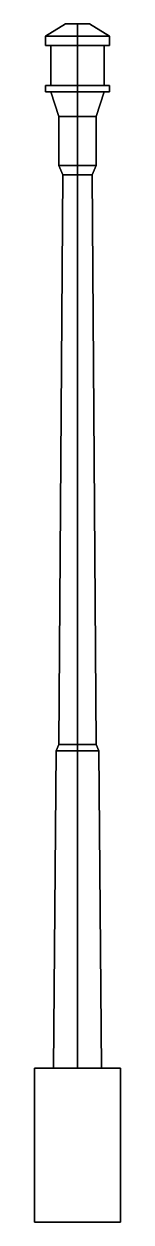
# Model space of a CAD drawing. Extents: x -0.14 to 0.14, y -0.63 to 3.26.
import ezdxf

# ---------------------------------------------------------------- set-up
doc = ezdxf.new("R2010")
doc.units = 0
doc.layers.add('GUN', color=1, linetype='CONTINUOUS')

msp = doc.modelspace()

# ---------------------------------------------------------------- linework, layer by layer
at = {"layer": 'GUN'}
for points in [[(0, 3.22, -0.12), (-0.1039, 3.22, -0.06), (-0.039, 3.26, -0.0225), (0, 3.26, -0.045)], [(-0.1039, 3.22, -0.06), (-0.1039, 3.22, 0.06), (-0.039, 3.26, 0.0225), (-0.039, 3.26, -0.0225)], [(-0.1039, 3.22, 0.06), (0, 3.22, 0.12), (0, 3.26, 0.045), (-0.039, 3.26, 0.0225)], [(0, 3.22, 0.12), (0.1039, 3.22, 0.06), (0.039, 3.26, 0.0225), (0, 3.26, 0.045)], [(0.1039, 3.22, -0.06), (0, 3.22, -0.12), (0, 3.26, -0.045), (0.039, 3.26, -0.0225)], [(0.1039, 3.22, 0.06), (0.1039, 3.22, -0.06), (0.039, 3.26, -0.0225), (0.039, 3.26, 0.0225)], [(0, 3.22, 0.12), (-0.1039, 3.22, 0.06), (-0.1039, 3.19, 0.06), (0, 3.19, 0.12)], [(-0.1039, 3.22, 0.06), (-0.1039, 3.22, -0.06), (-0.1039, 3.19, -0.06), (-0.1039, 3.19, 0.06)], [(-0.1039, 3.22, -0.06), (0, 3.22, -0.12), (0, 3.19, -0.12), (-0.1039, 3.19, -0.06)], [(0, 3.19, 0.12), (-0.1039, 3.19, 0.06), (-0.0866, 3.19, 0.05), (0, 3.19, 0.1)], [(-0.1039, 3.19, 0.06), (-0.1039, 3.19, -0.06), (-0.0866, 3.19, -0.05), (-0.0866, 3.19, 0.05)], [(-0.1039, 3.19, -0.06), (0, 3.19, -0.12), (0, 3.19, -0.1), (-0.0866, 3.19, -0.05)], [(0, 3.19, 0.1), (-0.0866, 3.19, 0.05), (-0.0866, 3.06, 0.05), (0, 3.06, 0.1)], [(-0.0866, 3.19, -0.05), (0, 3.19, -0.1), (0, 3.06, -0.1), (-0.0866, 3.06, -0.05)], [(0, 3.22, -0.12), (0.1039, 3.22, -0.06), (0.1039, 3.19, -0.06), (0, 3.19, -0.12)], [(0.1039, 3.22, 0.06), (0, 3.22, 0.12), (0, 3.19, 0.12), (0.1039, 3.19, 0.06)], [(0, 3.19, -0.1), (0.0866, 3.19, -0.05), (0.0866, 3.06, -0.05), (0, 3.06, -0.1)], [(0.0866, 3.19, 0.05), (0, 3.19, 0.1), (0, 3.06, 0.1), (0.0866, 3.06, 0.05)], [(0.1039, 3.19, 0.06), (0, 3.19, 0.12), (0, 3.19, 0.1), (0.0866, 3.19, 0.05)], [(0, 3.19, -0.12), (0.1039, 3.19, -0.06), (0.0866, 3.19, -0.05), (0, 3.19, -0.1)], [(0.1039, 3.19, -0.06), (0.1039, 3.19, 0.06), (0.0866, 3.19, 0.05), (0.0866, 3.19, -0.05)], [(0.1039, 3.22, -0.06), (0.1039, 3.22, 0.06), (0.1039, 3.19, 0.06), (0.1039, 3.19, -0.06)], [(-0.0866, 3.08, 0.05), (-0.0866, 3.08, -0.05), (-0.0866, 3.06, -0.05), (-0.0866, 3.06, 0.05)], [(0.0866, 3.08, -0.05), (0.0866, 3.08, 0.05), (0.0866, 3.06, 0.05), (0.0866, 3.06, -0.05)], [(0, 3.06, 0.12), (-0.1039, 3.06, 0.06), (-0.1039, 3.04, 0.06), (0, 3.04, 0.12)], [(-0.1039, 3.06, 0.06), (-0.1039, 3.06, -0.06), (-0.1039, 3.04, -0.06), (-0.1039, 3.04, 0.06)], [(-0.1039, 3.06, -0.06), (0, 3.06, -0.12), (0, 3.04, -0.12), (-0.1039, 3.04, -0.06)], [(0, 3.06, 0.1), (-0.0866, 3.06, 0.05), (-0.1039, 3.06, 0.06), (0, 3.06, 0.12)], [(-0.0866, 3.06, 0.05), (-0.0866, 3.06, -0.05), (-0.1039, 3.06, -0.06), (-0.1039, 3.06, 0.06)], [(-0.0866, 3.06, -0.05), (0, 3.06, -0.1), (0, 3.06, -0.12), (-0.1039, 3.06, -0.06)], [(0, 3.04, 0.12), (-0.1039, 3.04, 0.06), (-0.0866, 3.04, 0.05), (0, 3.04, 0.1)], [(-0.1039, 3.04, 0.06), (-0.1039, 3.04, -0.06), (-0.0866, 3.04, -0.05), (-0.0866, 3.04, 0.05)], [(-0.1039, 3.04, -0.06), (0, 3.04, -0.12), (0, 3.04, -0.1), (-0.0866, 3.04, -0.05)], [(0, 2.96, -0.07), (-0.0606, 2.96, -0.035), (-0.0866, 3.04, -0.05), (0, 3.04, -0.1)], [(-0.0606, 2.96, 0.035), (0, 2.96, 0.07), (0, 3.04, 0.1), (-0.0866, 3.04, 0.05)], [(0, 3.06, -0.12), (0.1039, 3.06, -0.06), (0.1039, 3.04, -0.06), (0, 3.04, -0.12)], [(0.1039, 3.06, 0.06), (0, 3.06, 0.12), (0, 3.04, 0.12), (0.1039, 3.04, 0.06)], [(0.0866, 3.06, 0.05), (0, 3.06, 0.1), (0, 3.06, 0.12), (0.1039, 3.06, 0.06)], [(0, 3.06, -0.1), (0.0866, 3.06, -0.05), (0.1039, 3.06, -0.06), (0, 3.06, -0.12)], [(0, 2.96, 0.07), (0.0606, 2.96, 0.035), (0.0866, 3.04, 0.05), (0, 3.04, 0.1)], [(0.0606, 2.96, -0.035), (0, 2.96, -0.07), (0, 3.04, -0.1), (0.0866, 3.04, -0.05)], [(0.1039, 3.04, 0.06), (0, 3.04, 0.12), (0, 3.04, 0.1), (0.0866, 3.04, 0.05)], [(0, 3.04, -0.12), (0.1039, 3.04, -0.06), (0.0866, 3.04, -0.05), (0, 3.04, -0.1)], [(0.0866, 3.06, -0.05), (0.0866, 3.06, 0.05), (0.1039, 3.06, 0.06), (0.1039, 3.06, -0.06)], [(0.1039, 3.04, -0.06), (0.1039, 3.04, 0.06), (0.0866, 3.04, 0.05), (0.0866, 3.04, -0.05)], [(0.1039, 3.06, -0.06), (0.1039, 3.06, 0.06), (0.1039, 3.04, 0.06), (0.1039, 3.04, -0.06)], [(0, 2.96, 0.07), (-0.0606, 2.96, 0.035), (-0.0606, 2.8, 0.035), (0, 2.8, 0.07)], [(-0.0606, 2.96, 0.035), (-0.0606, 2.96, -0.035), (-0.0606, 2.8, -0.035), (-0.0606, 2.8, 0.035)], [(-0.0606, 2.96, -0.035), (0, 2.96, -0.07), (0, 2.8, -0.07), (-0.0606, 2.8, -0.035)], [(0, 2.96, -0.07), (0.0606, 2.96, -0.035), (0.0606, 2.8, -0.035), (0, 2.8, -0.07)], [(0.0606, 2.96, 0.035), (0, 2.96, 0.07), (0, 2.8, 0.07), (0.0606, 2.8, 0.035)], [(0.0606, 2.96, -0.035), (0.0606, 2.96, 0.035), (0.0606, 2.8, 0.035), (0.0606, 2.8, -0.035)], [(0, 2.77, -0.055), (-0.0476, 2.77, -0.0275), (-0.0606, 2.8, -0.035), (0, 2.8, -0.07)], [(-0.0476, 2.77, -0.0275), (-0.0476, 2.77, 0.0275), (-0.0606, 2.8, 0.035), (-0.0606, 2.8, -0.035)], [(-0.0476, 2.77, 0.0275), (0, 2.77, 0.055), (0, 2.8, 0.07), (-0.0606, 2.8, 0.035)], [(0, 2.77, 0.055), (-0.0476, 2.77, 0.0275), (-0.0606, 0.92, 0.035), (0, 0.92, 0.07)], [(-0.0476, 2.77, 0.0275), (-0.0476, 2.77, -0.0275), (-0.0606, 0.92, -0.035), (-0.0606, 0.92, 0.035)], [(-0.0476, 2.77, -0.0275), (0, 2.77, -0.055), (0, 0.92, -0.07), (-0.0606, 0.92, -0.035)], [(0, 2.77, 0.055), (0.0476, 2.77, 0.0275), (0.0606, 2.8, 0.035), (0, 2.8, 0.07)], [(0.0476, 2.77, -0.0275), (0, 2.77, -0.055), (0, 2.8, -0.07), (0.0606, 2.8, -0.035)], [(0, 2.77, -0.055), (0.0476, 2.77, -0.0275), (0.0606, 0.92, -0.035), (0, 0.92, -0.07)], [(0.0476, 2.77, 0.0275), (0, 2.77, 0.055), (0, 0.92, 0.07), (0.0606, 0.92, 0.035)], [(0.0476, 2.77, 0.0275), (0.0476, 2.77, -0.0275), (0.0606, 2.8, -0.035), (0.0606, 2.8, 0.035)], [(0.0476, 2.77, -0.0275), (0.0476, 2.77, 0.0275), (0.0606, 0.92, 0.035), (0.0606, 0.92, -0.035)], [(0, 0.9, 0.08), (-0.0693, 0.9, 0.04), (-0.0779, -0.13, 0.045), (0, -0.13, 0.09)], [(-0.0693, 0.9, 0.04), (-0.0693, 0.9, -0.04), (-0.0779, -0.13, -0.045), (-0.0779, -0.13, 0.045)], [(-0.0693, 0.9, -0.04), (0, 0.9, -0.08), (0, -0.13, -0.09), (-0.0779, -0.13, -0.045)], [(0, 0.92, 0.07), (-0.0606, 0.92, 0.035), (-0.0693, 0.9, 0.04), (0, 0.9, 0.08)], [(-0.0606, 0.92, 0.035), (-0.0606, 0.92, -0.035), (-0.0693, 0.9, -0.04), (-0.0693, 0.9, 0.04)], [(-0.0606, 0.92, -0.035), (0, 0.92, -0.07), (0, 0.9, -0.08), (-0.0693, 0.9, -0.04)], [(0, 0.92, -0.07), (0.0606, 0.92, -0.035), (0.0693, 0.9, -0.04), (0, 0.9, -0.08)], [(0.0606, 0.92, 0.035), (0, 0.92, 0.07), (0, 0.9, 0.08), (0.0693, 0.9, 0.04)], [(0, 0.9, -0.08), (0.0693, 0.9, -0.04), (0.0779, -0.13, -0.045), (0, -0.13, -0.09)], [(0.0693, 0.9, 0.04), (0, 0.9, 0.08), (0, -0.13, 0.09), (0.0779, -0.13, 0.045)], [(0.0606, 0.92, -0.035), (0.0606, 0.92, 0.035), (0.0693, 0.9, 0.04), (0.0693, 0.9, -0.04)], [(0.0693, 0.9, -0.04), (0.0693, 0.9, 0.04), (0.0779, -0.13, 0.045), (0.0779, -0.13, -0.045)], [(-0.14, -0.13, -0.16), (-0.14, -0.63, -0.16), (-0.14, -0.63, 0.13), (-0.14, -0.13, 0.13)], [(-0.14, -0.13, 0.13), (-0.14, -0.63, 0.13), (0.14, -0.63, 0.13), (0.14, -0.13, 0.13)], [(0.14, -0.13, 0.13), (0.14, -0.13, -0.16), (-0.14, -0.13, -0.16), (-0.14, -0.13, 0.13)], [(0.14, -0.13, -0.16), (0.14, -0.63, -0.16), (-0.14, -0.63, -0.16), (-0.14, -0.13, -0.16)], [(0.14, -0.63, 0.13), (0.14, -0.63, -0.16), (0.14, -0.13, -0.16), (0.14, -0.13, 0.13)], [(-0.14, -0.63, 0.13), (-0.14, -0.63, -0.16), (0.14, -0.63, -0.16), (0.14, -0.63, 0.13)]]:
    msp.add_3dface(points, dxfattribs=at)

doc.saveas('drawing.dxf')
